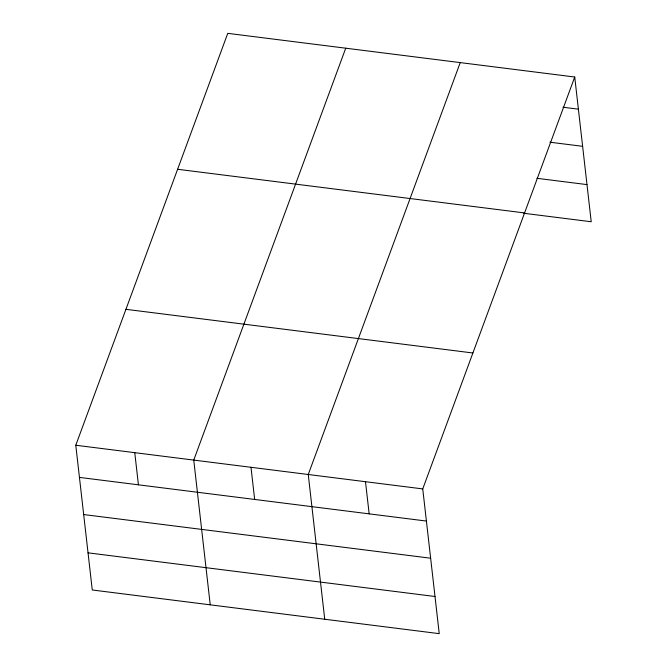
<?xml version="1.0" encoding="UTF-8"?>
<svg xmlns="http://www.w3.org/2000/svg" width="667" height="667" viewBox="0 0 667 667"><rect width="100%" height="100%" fill="white"/><g stroke="black" fill="none" stroke-linecap="round" stroke-linejoin="round"><path stroke-width="1" d="M574.729 77.013L422.745 488.911L439.236 633.65L92.271 589.987L75.78 445.248L227.764 33.35L574.729 77.013L591.22 221.752L523.745 213.265M345.731 48.199L193.747 460.088L210.238 604.836M460.23 62.606L308.246 474.504L324.737 619.243M563.056 107.237L578.389 109.163M549.908 142.204L582.625 146.315M536.893 178.297L586.985 184.601M177.614 169.276L524.57 212.94M125.938 309.321L472.895 352.985M75.78 445.248L422.745 488.911M79.44 477.397L426.405 521.06M83.675 514.549L430.64 558.212M88.036 552.835L435.001 596.498M365.491 481.707L369.159 513.857M250.992 467.292L254.661 499.45M134.759 452.668L138.428 484.817"/></g></svg>
